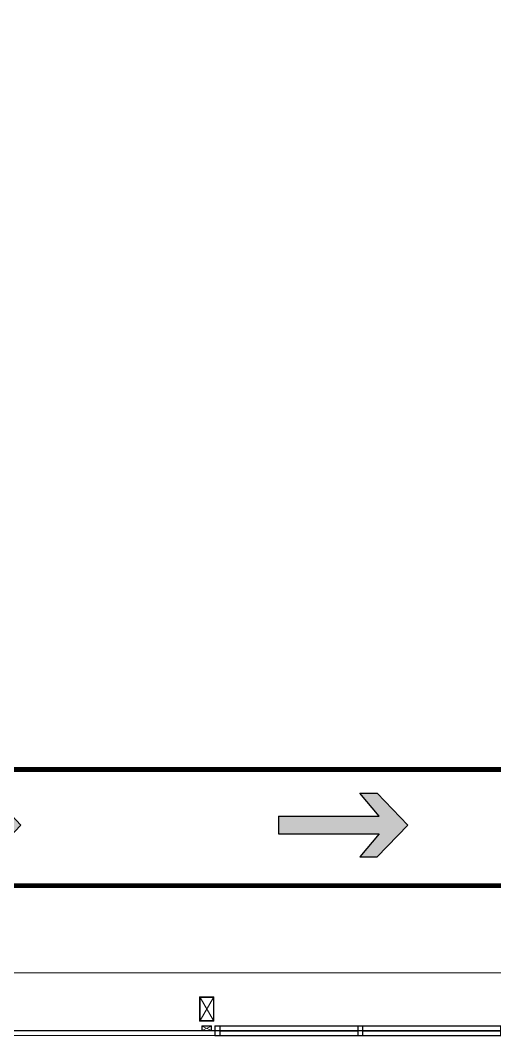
# Model space of a CAD drawing. Header units: millimetres. Extents: x 3546612 to 5615882, y 547008 to 3162891.
# Drawn here: x 5345564 to 5350466, y 2338718 to 2349210 of the extents above; entities that cross this region are included whole.
import ezdxf

# ---------------------------------------------------------------- set-up
doc = ezdxf.new("R2010")
doc.units = ezdxf.units.MM
doc.linetypes.add('XR-평면도$0$HIDDEN2', pattern=[4.7625, 3.175, -1.5875])
doc.layers.add('HEB-Area(PC Topping)', color=3, linetype='Continuous')
doc.layers.add('XR-평면도$0$보행동선', color=9, linetype='Continuous')
for name, color, linetype, lineweight in [('XR-평면도$0$A-CNTL', 9, 'Continuous', 15), ('XR-평면도$0$A-DWXM-WIND', 9, 'Continuous', 25), ('XR-평면도$0$A-SECT-LIN2', 9, 'Continuous', 20), ('XR-평면도$0$A-SECT-LIN3', 9, 'Continuous', 18), ('XR-평면도$0$A-WAXM-DRYW', 9, 'Continuous', 25), ('XR-평면도$0$A-WAXM-PANL', 9, 'Continuous', 20), ('XR-평면도$0$A-XXXX-OPEN', 9, 'Continuous', 15)]:
    doc.layers.add(name, color=color, linetype=linetype, lineweight=lineweight)

# ---------------------------------------------------------------- blocks, each defined once
blk = doc.blocks.new('XR-평면도$0$중심선(210216)')
at = {"layer": 'XR-평면도$0$A-CNTL', "ltscale": 300}
blk.add_lwpolyline([(-10000, 0), (186000, 0)], dxfattribs=at)
blk = doc.blocks.new('XR-평면도$0$win1')
at = {"layer": 'XR-평면도$0$A-DWXM-WIND'}
for p, q in [((-1500, 100), (-1500, 0)), ((-1500, 100), (-1450, 100)), ((-1450, 100), (-1450, 0)), ((-1450, 100), (-25, 100)), ((-1450, 50), (-25, 50)), ((-1450, 0), (-25, 0)), ((-25, 100), (25, 100)), ((-25, 100), (-25, 0)), ((-25, 0), (25, 0)), ((25, 100), (25, 0)), ((25, 100), (1450, 100)), ((25, 50), (1450, 50)), ((25, 0), (1450, 0)), ((1450, 100), (1450, 0)), ((1450, 100), (1500, 100)), ((1500, 100), (1500, 0)), ((-1500, 0), (-1450, 0)), ((1450, 0), (1500, 0))]:
    blk.add_line(p, q, dxfattribs=at)
blk = doc.blocks.new('XR-평면도$0$aw13pan4f~8f')
at = {"layer": 'XR-평면도$0$A-SECT-LIN2'}
for points in [[(2840, 50), (2840, 300), (2990, 300), (2990, 50)], [(2965, -50), (2865, -50), (2865, 0), (2965, 0)]]:
    blk.add_lwpolyline(points, close=True, dxfattribs=at)
at = {"layer": 'XR-평면도$0$A-SECT-LIN3'}
for points in [[(2846, 56), (2846, 294), (2984, 294), (2984, 56)], [(2962, -47), (2868, -47), (2868, -3), (2962, -3)]]:
    blk.add_lwpolyline(points, close=True, dxfattribs=at)
at = {"layer": 'XR-평면도$0$A-WAXM-PANL'}
for points in [[(0, -50), (3000, -50)], [(3000, -100), (0, -100)], [(3000, -50), (3000, -100)]]:
    blk.add_lwpolyline(points, dxfattribs=at)
at = {"layer": 'XR-평면도$0$A-XXXX-OPEN'}
for p, q in [((2846, 294), (2984, 56)), ((2984, 294), (2846, 56)), ((2868, -47), (2962, -3)), ((2962, -47), (2868, -3))]:
    blk.add_line(p, q, dxfattribs=at)
at = {"layer": 'XR-평면도$0$A-WAXM-DRYW'}
blk.add_blockref('XR-평면도$0$win1', (4500, -100), dxfattribs=at)
blk = doc.blocks.new('XR-평면도$0$aw13aw14 4f~8f')
blk.add_blockref('XR-평면도$0$aw13pan4f~8f', (148693, 1529571))
blk = doc.blocks.new('XR-평면도$0$keep clear')
at = {"layer": 'XR-평면도$0$보행동선'}
h = blk.add_hatch(color=256, dxfattribs=at)
h.dxf.hatch_style = 1
h.paths.add_polyline_path([(11925, 110), (11925, -70), (12964, -70), (12765, -310), (12945, -310), (13260, 20), (12945, 350), (12765, 350), (12964, 110)])
h.paths.add_polyline_path([(15925, 110), (15925, -70), (16964, -70), (16765, -310), (16945, -310), (17260, 20), (16945, 350), (16765, 350), (16964, 110)])
h.paths.add_polyline_path([(19925, 110), (19925, -70), (20964, -70), (20765, -310), (20945, -310), (21260, 20), (20945, 350), (20765, 350), (20964, 110)])
h.paths.add_polyline_path([(5199, 20), (5514, -310), (5694, -310), (5496, -70), (6534, -70), (6534, 110), (5496, 110), (5694, 350), (5514, 350)])
h.paths.add_polyline_path([(1199, 20), (1514, -310), (1694, -310), (1496, -70), (2534, -70), (2534, 110), (1496, 110), (1694, 350), (1514, 350)])
h.paths.add_polyline_path([(-2801, 20), (-2486, -310), (-2306, -310), (-2504, -70), (-1466, -70), (-1466, 110), (-2504, 110), (-2306, 350), (-2486, 350)])
for p, q in [((13260, 20), (12945, 350)), ((16964, 110), (16765, 350)), ((16765, 350), (16945, 350)), ((17260, 20), (16945, 350)), ((15925, 110), (16964, 110)), ((15925, 110), (15925, -70)), ((13260, 20), (12945, -310)), ((17260, 20), (16945, -310)), ((15925, -70), (16964, -70)), ((16964, -70), (16765, -310)), ((16765, -310), (16945, -310))]:
    blk.add_line(p, q, dxfattribs=at)
blk = doc.blocks.new('XR-평면도$0$보행통로(상온창고)')
at = {"layer": 'XR-평면도$0$보행동선', "linetype": 'XR-평면도$0$HIDDEN2', "ltscale": 100, "const_width": 50}
blk.add_lwpolyline([(0, 0), (0, -1200), (28000, -1200), (28000, 0), (0, 0)], dxfattribs=at)
at = {"layer": 'XR-평면도$0$보행동선'}
blk.add_blockref('XR-평면도$0$keep clear', (4833, -593), dxfattribs=at)

msp = doc.modelspace()

# ---------------------------------------------------------------- linework, layer by layer
at = {"layer": 'HEB-Area(PC Topping)'}
msp.add_lwpolyline([(5450175.1, 2338767.6), (5326975, 2338767.6), (5326975.1, 2349667.6), (5321975, 2349667.6), (5321975.1, 2411067.6), (5333025, 2411067.6), (5333025, 2415567.6), (5334125.1, 2415567.6), (5334125, 2416367.6), (5360075.1, 2416367.6), (5360075, 2413367.6), (5362075.1, 2413367.6), (5362075.1, 2416367.6), (5378125, 2416367.6)], dxfattribs=at)

# ---------------------------------------------------------------- block references
for name, p in [('XR-평면도$0$aw13aw14 4f~8f', (5195882, 809247)), ('XR-평면도$0$aw13aw14 4f~8f', (5195882, 809247)), ('XR-평면도$0$aw13aw14 4f~8f', (5195882, 809247)), ('XR-평면도$0$보행통로(상온창고)', (5327475, 2341467.6)), ('XR-평면도$0$보행통로(상온창고)', (5327475, 2341467.6)), ('XR-평면도$0$보행통로(상온창고)', (5327475, 2341467.6))]:
    msp.add_blockref(name, p)
at = {"layer": 'XR-평면도$0$A-CNTL'}
msp.add_blockref('XR-평면도$0$중심선(210216)', (5322575, 2339367.6), dxfattribs=at)

doc.saveas('drawing.dxf')
